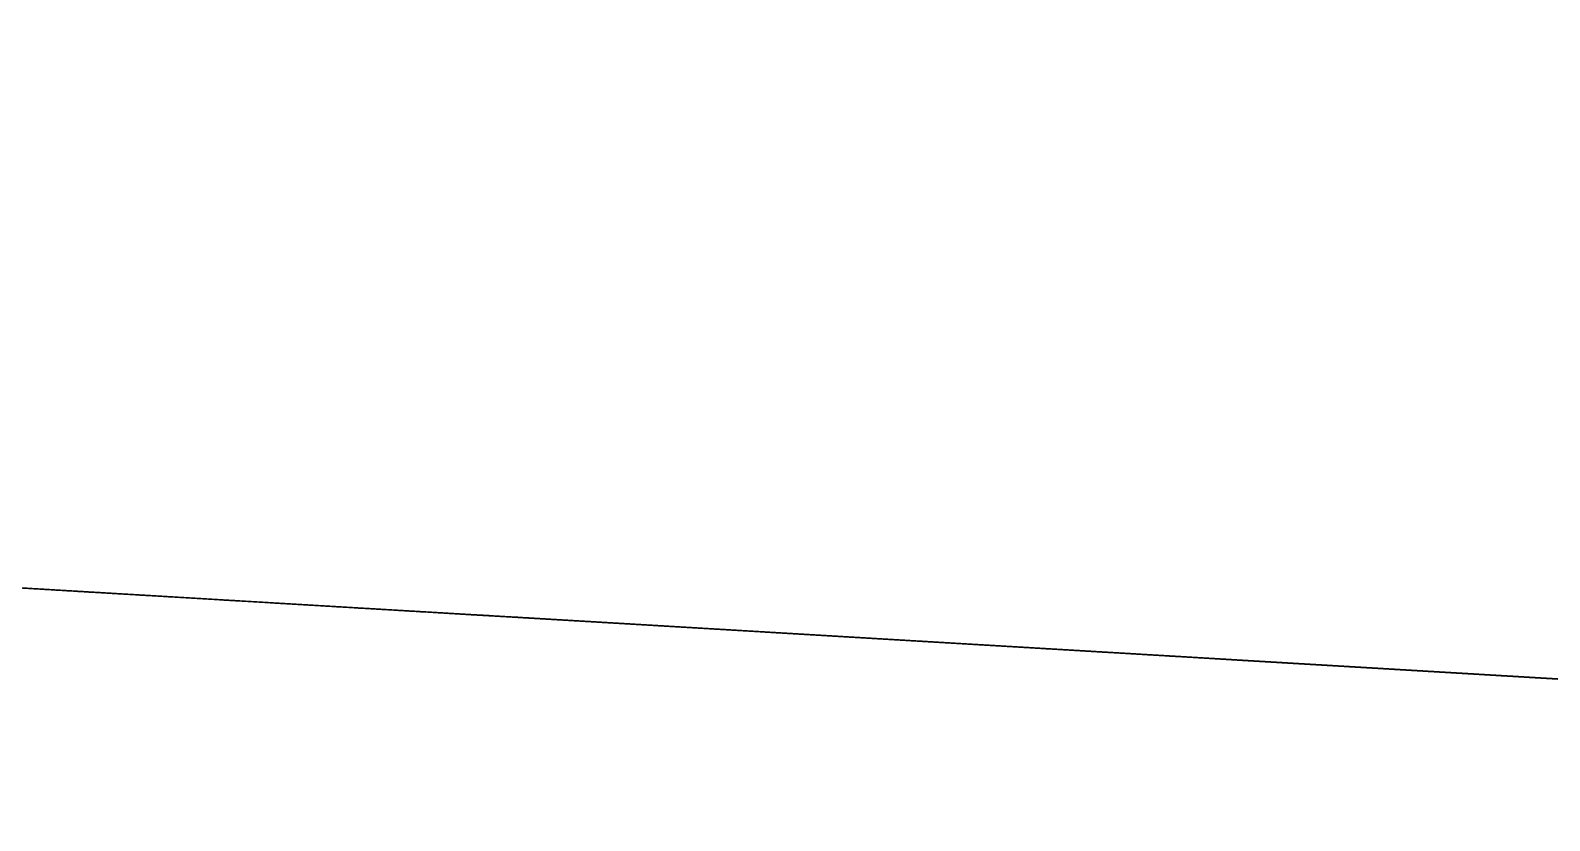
# Model space of a CAD drawing. Extents: x -1732932 to -1731506, y -19081492 to -19081407.
# Drawn here: x -1731957.2 to -1731820.2, y -19081485.8 to -19081414.6 of the extents above; entities that cross this region are included whole.
import ezdxf

# ---------------------------------------------------------------- set-up
doc = ezdxf.new("R2010")
doc.units = 0
for name, color, linetype in [('PDF_Arco Virtual Pluvial', 7, 'Continuous'), ('PDF_Dique', 7, 'Continuous'), ('PDF_Rede Pluvial sem Acesso', 7, 'Continuous')]:
    doc.layers.add(name, color=color, linetype=linetype)

msp = doc.modelspace()

# ---------------------------------------------------------------- linework, layer by layer
at = {"layer": 'PDF_Arco Virtual Pluvial'}
for p, q in [((-1731955.87, -19081464.93), (-1731955.07, -19081464.98)), ((-1731953.87, -19081465.05), (-1731952.48, -19081465.13)), ((-1731950.49, -19081465.25), (-1731949.69, -19081465.3)), ((-1731948.89, -19081465.34), (-1731947.5, -19081465.43)), ((-1731944.51, -19081465.6), (-1731943.71, -19081465.65)), ((-1731943.31, -19081465.67), (-1731942.12, -19081465.74)), ((-1731939.13, -19081465.92), (-1731938.33, -19081465.97)), ((-1731938.53, -19081465.96), (-1731936.94, -19081466.05)), ((-1731933.35, -19081466.26), (-1731932.36, -19081466.32)), ((-1731932.95, -19081466.29), (-1731931.56, -19081466.37)), ((-1731927.77, -19081466.59), (-1731927.18, -19081466.63)), ((-1731927.77, -19081466.59), (-1731926.58, -19081466.66)), ((-1731922.4, -19081466.91), (-1731921, -19081466.99)), ((-1731922, -19081466.94), (-1731921.2, -19081466.98)), ((-1731917.42, -19081467.21), (-1731916.02, -19081467.29)), ((-1731916.62, -19081467.25), (-1731915.82, -19081467.3)), ((-1731911.84, -19081467.54), (-1731910.64, -19081467.61)), ((-1731910.64, -19081467.61), (-1731909.85, -19081467.66)), ((-1731906.86, -19081467.83), (-1731905.46, -19081467.92)), ((-1731905.46, -19081467.92), (-1731904.47, -19081467.97)), ((-1731901.48, -19081468.15), (-1731900.09, -19081468.23)), ((-1731899.49, -19081468.27), (-1731898.49, -19081468.33)), ((-1731896.3, -19081468.46), (-1731895.11, -19081468.53)), ((-1731894.11, -19081468.59), (-1731893.31, -19081468.64)), ((-1731890.92, -19081468.78), (-1731889.53, -19081468.86)), ((-1731888.13, -19081468.94), (-1731887.34, -19081468.99)), ((-1731885.94, -19081469.07), (-1731884.55, -19081469.15)), ((-1731882.76, -19081469.26), (-1731881.96, -19081469.31)), ((-1731880.37, -19081469.4), (-1731878.97, -19081469.48)), ((-1731876.78, -19081469.61), (-1731876.18, -19081469.65)), ((-1731875.39, -19081469.7), (-1731873.99, -19081469.78)), ((-1731871.6, -19081469.92), (-1731870.61, -19081469.98)), ((-1731869.81, -19081470.03), (-1731868.61, -19081470.1)), ((-1731865.63, -19081470.28), (-1731864.83, -19081470.32)), ((-1731864.83, -19081470.32), (-1731863.63, -19081470.39)), ((-1731860.25, -19081470.59), (-1731859.45, -19081470.64)), ((-1731859.45, -19081470.64), (-1731858.06, -19081470.72)), ((-1731854.47, -19081470.94), (-1731853.48, -19081470.99)), ((-1731854.47, -19081470.94), (-1731853.08, -19081471.02)), ((-1731850.69, -19081471.16), (-1731849.89, -19081471.21)), ((-1731848.9, -19081471.27), (-1731847.5, -19081471.35)), ((-1731845.31, -19081471.48), (-1731844.51, -19081471.53)), ((-1731843.92, -19081471.56), (-1731842.52, -19081471.64)), ((-1731839.34, -19081471.83), (-1731838.54, -19081471.88)), ((-1731838.34, -19081471.89), (-1731836.95, -19081471.97)), ((-1731833.96, -19081472.15), (-1731833.16, -19081472.2)), ((-1731833.36, -19081472.19), (-1731831.97, -19081472.27)), ((-1731827.99, -19081472.5), (-1731827.39, -19081472.54)), ((-1731827.99, -19081472.5), (-1731826.39, -19081472.6)), ((-1731822.81, -19081472.81), (-1731821.81, -19081472.87)), ((-1731822.81, -19081472.81), (-1731821.61, -19081472.88))]:
    msp.add_line(p, q, dxfattribs=at)
for points in [[(-1732219.37, -19081449.31), (-1732198.83, -19081450.53), (-1732193.65, -19081450.84), (-1732188.86, -19081451.12), (-1732188.66, -19081451.13), (-1732186.27, -19081451.28), (-1732182.48, -19081451.5), (-1732160.15, -19081452.82), (-1732118.29, -19081455.31), (-1732087.59, -19081457.12), (-1732045.53, -19081459.62), (-1732013.05, -19081461.54), (-1731982.76, -19081463.34), (-1731945.51, -19081465.54), (-1731899.69, -19081468.26), (-1731857.46, -19081470.76), (-1731853.68, -19081470.98), (-1731834.36, -19081472.13), (-1731805.08, -19081473.86)], [(-1731816.44, -19081473.19), (-1731952.28, -19081465.14), (-1731955.07, -19081464.98)]]:
    msp.add_lwpolyline(points, dxfattribs=at)
msp.add_lwpolyline([(-1731884.95, -19081469.13), (-1731887.14, -19081469), (-1731883.55, -19081469.21)], close=True, dxfattribs=at)
at = {"layer": 'PDF_Dique'}
for p, q in [((-1731955.87, -19081464.93), (-1731960.25, -19081464.67)), ((-1731930.56, -19081466.43), (-1731959.45, -19081464.72)), ((-1731954.87, -19081464.99), (-1731953.47, -19081465.07)), ((-1731953.47, -19081465.07), (-1731952.28, -19081465.14)), ((-1731927.18, -19081466.63), (-1731939.93, -19081465.87)), ((-1731928.37, -19081466.56), (-1731927.77, -19081466.59)), ((-1731928.37, -19081466.56), (-1731927.18, -19081466.63)), ((-1731919.81, -19081467.07), (-1731918.61, -19081467.14)), ((-1731910.24, -19081467.63), (-1731917.02, -19081467.23)), ((-1731912.24, -19081467.51), (-1731906.26, -19081467.87)), ((-1731910.64, -19081467.61), (-1731910.05, -19081467.64)), ((-1731904.87, -19081467.95), (-1731906.46, -19081467.86)), ((-1731903.07, -19081468.06), (-1731904.87, -19081467.95)), ((-1731891.12, -19081468.76), (-1731897.69, -19081468.38)), ((-1731889.13, -19081468.88), (-1731869.21, -19081470.06)), ((-1731881.96, -19081469.31), (-1731871, -19081469.96)), ((-1731871.8, -19081469.91), (-1731879.57, -19081469.45)), ((-1731876.78, -19081469.61), (-1731875.59, -19081469.69)), ((-1731868.22, -19081470.12), (-1731867.62, -19081470.16)), ((-1731863.44, -19081470.4), (-1731865.63, -19081470.28)), ((-1731860.65, -19081470.57), (-1731862.24, -19081470.48)), ((-1731851.29, -19081471.12), (-1731850.09, -19081471.2)), ((-1731836.15, -19081472.02), (-1731834.76, -19081472.1)), ((-1731821.21, -19081472.91), (-1731825.79, -19081472.63)), ((-1731822.81, -19081472.81), (-1731823.21, -19081472.79))]:
    msp.add_line(p, q, dxfattribs=at)
for points in [[(-1732295.96, -19081444.77), (-1732256.67, -19081447.1), (-1732241.71, -19081447.99), (-1732198.63, -19081450.54), (-1732189.86, -19081451.06), (-1732121.68, -19081455.1), (-1732079.02, -19081457.63), (-1732022.42, -19081460.99), (-1732012.65, -19081461.56), (-1732006.28, -19081461.94), (-1731990.14, -19081462.9), (-1731951.48, -19081465.19), (-1731904.87, -19081467.95), (-1731864.03, -19081470.37), (-1731823.21, -19081472.79)], [(-1732193.85, -19081450.83), (-1732188.66, -19081451.13), (-1732092.97, -19081456.81), (-1732028, -19081460.66), (-1731957.66, -19081464.82), (-1731895.7, -19081468.49), (-1731830.77, -19081472.34)], [(-1731604.03, -19081485.77), (-1731624.73, -19081484.54), (-1731651.99, -19081482.93), (-1731675.48, -19081481.54), (-1731702.15, -19081479.96), (-1731734.6, -19081478.04), (-1731779.8, -19081475.36), (-1731825.79, -19081472.63), (-1731879.57, -19081469.45), (-1731906.26, -19081467.87), (-1731960.25, -19081464.67), (-1731971.8, -19081463.98), (-1731987.55, -19081463.05), (-1732032.38, -19081460.4), (-1732063.27, -19081458.57), (-1732072.64, -19081458.01), (-1732085.99, -19081457.22), (-1732086.19, -19081457.21)], [(-1731947.3, -19081465.44), (-1732001.29, -19081462.24), (-1732075.03, -19081457.87)], [(-1731866.02, -19081470.25), (-1731927.77, -19081466.59), (-1732005.08, -19081462.01), (-1732021.02, -19081461.07), (-1732072.64, -19081458.01)], [(-1731950.09, -19081465.27), (-1731998.11, -19081462.43), (-1732066.86, -19081458.35)], [(-1732061.08, -19081458.7), (-1732023.41, -19081460.93), (-1731982.76, -19081463.34), (-1731935.74, -19081466.12), (-1731895.9, -19081468.48), (-1731875.59, -19081469.69), (-1731862.24, -19081470.48), (-1731906.46, -19081467.86), (-1731904.67, -19081467.96), (-1731893.11, -19081468.65), (-1731854.07, -19081470.96)], [(-1731994.72, -19081462.63), (-1732043.54, -19081459.73), (-1732028, -19081460.66), (-1732022.42, -19081460.99), (-1732013.25, -19081461.53), (-1732001.1, -19081462.25), (-1731917.02, -19081467.23)], [(-1731821.41, -19081472.89), (-1731860.65, -19081470.57), (-1731904.67, -19081467.96), (-1731941.52, -19081465.78), (-1731993.12, -19081462.72), (-1731997.51, -19081462.46), (-1732030.19, -19081460.53)], [(-1731941.52, -19081465.78), (-1731950.09, -19081465.27), (-1731952.28, -19081465.14), (-1732023.21, -19081460.94)], [(-1732021.62, -19081461.03), (-1732016.24, -19081461.35), (-1731981.77, -19081463.39), (-1731958.06, -19081464.8), (-1731941.12, -19081465.8), (-1731952.28, -19081465.14), (-1731948.89, -19081465.34), (-1731943.51, -19081465.66), (-1731924.79, -19081466.77), (-1731934.15, -19081466.22), (-1731953.47, -19081465.07), (-1731955.07, -19081464.98), (-1731976.39, -19081463.71), (-1731974.2, -19081463.84)], [(-1731917.42, -19081467.21), (-1731919.21, -19081467.1), (-1731991.93, -19081462.79), (-1732019.83, -19081461.14)], [(-1732013.05, -19081461.54), (-1732011.86, -19081461.61), (-1731988.94, -19081462.97), (-1731952.28, -19081465.14), (-1731950.69, -19081465.24)], [(-1732008.87, -19081461.79), (-1732010.46, -19081461.69), (-1731944.31, -19081465.61), (-1731938.73, -19081465.94)], [(-1731866.02, -19081470.25), (-1731925.38, -19081466.74), (-1731980.17, -19081463.49), (-1731992.93, -19081462.73)], [(-1731985.55, -19081463.17), (-1731988.14, -19081463.02), (-1731907.46, -19081467.8)], [(-1731985.35, -19081463.18), (-1731963.04, -19081464.5), (-1731931.36, -19081466.38)], [(-1731900.28, -19081468.22), (-1731970.21, -19081464.08), (-1731980.17, -19081463.49), (-1731978.78, -19081463.57)], [(-1731923.79, -19081466.83), (-1731925.18, -19081466.75), (-1731976.39, -19081463.71), (-1731974.79, -19081463.81)], [(-1731924.19, -19081466.81), (-1731917.61, -19081467.2), (-1731935.15, -19081466.16), (-1731941.52, -19081465.78), (-1731950.09, -19081465.27), (-1731974.59, -19081463.82), (-1731929.97, -19081466.46)], [(-1731913.63, -19081467.43), (-1731911.24, -19081467.57), (-1731907.46, -19081467.8), (-1731896.9, -19081468.42), (-1731939.33, -19081465.91), (-1731969.02, -19081464.15), (-1731966.62, -19081464.29)], [(-1731932.36, -19081466.32), (-1731939.93, -19081465.87), (-1731968.02, -19081464.21)], [(-1731905.46, -19081467.92), (-1731966.62, -19081464.29), (-1731956.46, -19081464.89), (-1731953.47, -19081465.07), (-1731949.69, -19081465.3), (-1731950.29, -19081465.26)], [(-1731958.46, -19081464.78), (-1731960.45, -19081464.66), (-1731933.15, -19081466.27)], [(-1731850.09, -19081471.2), (-1731851.88, -19081471.09), (-1731831.97, -19081472.27), (-1731869.21, -19081470.06), (-1731958.46, -19081464.78), (-1731960.25, -19081464.67)], [(-1731882.36, -19081469.28), (-1731875.59, -19081469.69), (-1731956.46, -19081464.89)], [(-1731953.47, -19081465.07), (-1731946.5, -19081465.48), (-1731944.31, -19081465.61)], [(-1731950.29, -19081465.26), (-1731951.48, -19081465.19), (-1731950.49, -19081465.25)], [(-1731928.77, -19081466.53), (-1731943.71, -19081465.65), (-1731950.09, -19081465.27)], [(-1731921.4, -19081466.97), (-1731922.79, -19081466.89), (-1731949.69, -19081465.3)], [(-1731882.36, -19081469.28), (-1731876.58, -19081469.63), (-1731911.24, -19081467.57), (-1731922.79, -19081466.89), (-1731947.3, -19081465.44), (-1731947.3, -19081465.44)], [(-1731749.73, -19081477.14), (-1731793.14, -19081474.57), (-1731828.18, -19081472.49), (-1731865.63, -19081470.28), (-1731910.05, -19081467.64), (-1731946.5, -19081465.48)], [(-1731943.31, -19081465.67), (-1731941.12, -19081465.8), (-1731945.11, -19081465.57)], [(-1731942.72, -19081465.71), (-1731944.31, -19081465.61), (-1731907.85, -19081467.77), (-1731908.45, -19081467.74)], [(-1731944.31, -19081465.61), (-1731934.55, -19081466.19), (-1731935.74, -19081466.12)], [(-1731919.41, -19081467.09), (-1731917.02, -19081467.23), (-1731922.2, -19081466.92), (-1731928.97, -19081466.52), (-1731932.36, -19081466.32), (-1731939.33, -19081465.91), (-1731939.93, -19081465.87)], [(-1731937.34, -19081466.03), (-1731936.34, -19081466.09), (-1731935.15, -19081466.16)], [(-1731928.17, -19081466.57), (-1731934.15, -19081466.22), (-1731935.74, -19081466.12)], [(-1731935.74, -19081466.12), (-1731917.02, -19081467.23), (-1731879.77, -19081469.44), (-1731807.67, -19081473.71)], [(-1731895.9, -19081468.48), (-1731859.05, -19081470.66), (-1731863.63, -19081470.39), (-1731897.69, -19081468.38), (-1731934.55, -19081466.19)], [(-1731911.64, -19081467.55), (-1731929.97, -19081466.46), (-1731903.47, -19081468.03)], [(-1731922.4, -19081466.91), (-1731924.79, -19081466.77), (-1731925.38, -19081466.74)], [(-1731919.41, -19081467.09), (-1731925.18, -19081466.75), (-1731915.42, -19081467.33), (-1731914.23, -19081467.4)], [(-1731811.06, -19081473.51), (-1731867.62, -19081470.16), (-1731924.79, -19081466.77), (-1731923.19, -19081466.86), (-1731917.22, -19081467.22), (-1731911.44, -19081467.56), (-1731889.33, -19081468.87), (-1731881.96, -19081469.31), (-1731864.83, -19081470.32), (-1731855.07, -19081470.9), (-1731850.09, -19081471.2), (-1731834.76, -19081472.1), (-1731820.62, -19081472.94), (-1731802.1, -19081474.04)], [(-1731917.02, -19081467.23), (-1731918.61, -19081467.14), (-1731915.42, -19081467.33), (-1731916.82, -19081467.24)], [(-1731917.81, -19081467.18), (-1731908.65, -19081467.73), (-1731877.18, -19081469.59)], [(-1731861.24, -19081470.53), (-1731862.24, -19081470.48), (-1731915.42, -19081467.33)], [(-1731914.03, -19081467.41), (-1731911.24, -19081467.57), (-1731908.25, -19081467.75)], [(-1731914.03, -19081467.41), (-1731895.7, -19081468.49), (-1731881.96, -19081469.31)], [(-1731828.18, -19081472.49), (-1731826.99, -19081472.56), (-1731907.85, -19081467.77)], [(-1731844.32, -19081471.54), (-1731850.89, -19081471.15), (-1731877.38, -19081469.58), (-1731904.87, -19081467.95)], [(-1731900.88, -19081468.19), (-1731900.88, -19081468.19), (-1731831.77, -19081472.28), (-1731832.17, -19081472.26)], [(-1731872.2, -19081469.89), (-1731880.76, -19081469.38), (-1731896.9, -19081468.42)], [(-1731883.15, -19081469.24), (-1731894.11, -19081468.59), (-1731890.92, -19081468.78), (-1731879.77, -19081469.44), (-1731871.4, -19081469.93), (-1731868.81, -19081470.09)], [(-1731891.12, -19081468.76), (-1731893.11, -19081468.65), (-1731877.38, -19081469.58)], [(-1731887.74, -19081468.97), (-1731892.91, -19081468.66), (-1731864.83, -19081470.32)], [(-1731798.71, -19081474.24), (-1731818.23, -19081473.08), (-1731890.92, -19081468.78)], [(-1731868.81, -19081470.09), (-1731875.59, -19081469.69), (-1731884.15, -19081469.18)], [(-1731867.62, -19081470.16), (-1731866.82, -19081470.2), (-1731844.32, -19081471.54), (-1731816.44, -19081473.19)], [(-1731866.22, -19081470.24), (-1731865.63, -19081470.28), (-1731866.62, -19081470.22)], [(-1731827.59, -19081472.53), (-1731826.99, -19081472.56), (-1731866.02, -19081470.25), (-1731866.22, -19081470.24)], [(-1731862.64, -19081470.45), (-1731864.03, -19081470.37), (-1731863.04, -19081470.43)], [(-1731725.84, -19081478.55), (-1731734, -19081478.07), (-1731735.2, -19081478), (-1731772.83, -19081475.77), (-1731863.63, -19081470.39)], [(-1731861.44, -19081470.52), (-1731862.24, -19081470.48), (-1731854.07, -19081470.96)], [(-1731771.43, -19081475.85), (-1731820.02, -19081472.98), (-1731859.05, -19081470.66), (-1731847.9, -19081471.33), (-1731836.15, -19081472.02), (-1731825.79, -19081472.63), (-1731735.4, -19081477.99)], [(-1731813.65, -19081473.35), (-1731854.07, -19081470.96), (-1731831.77, -19081472.28)], [(-1731827.79, -19081472.52), (-1731838.34, -19081471.89), (-1731847.5, -19081471.35), (-1731848.7, -19081471.28), (-1731849.29, -19081471.24), (-1731853.68, -19081470.98)], [(-1731769.84, -19081475.95), (-1731778.8, -19081475.42), (-1731848.7, -19081471.28)], [(-1731837.94, -19081471.91), (-1731847.9, -19081471.33), (-1731799.11, -19081474.22), (-1731798.51, -19081474.25)], [(-1731828.38, -19081472.48), (-1731828.18, -19081472.49), (-1731838.34, -19081471.89), (-1731786.37, -19081474.97)], [(-1731737.99, -19081477.84), (-1731836.15, -19081472.02), (-1731824, -19081472.74)], [(-1731821.02, -19081472.92), (-1731831.97, -19081472.27), (-1731833.76, -19081472.16)], [(-1731756.1, -19081476.76), (-1731826.99, -19081472.56), (-1731824.6, -19081472.71)], [(-1731778, -19081475.47), (-1731803.09, -19081473.98), (-1731826.99, -19081472.56)], [(-1731697.18, -19081480.25), (-1731752.52, -19081476.97), (-1731821.41, -19081472.89), (-1731825.79, -19081472.63)]]:
    msp.add_lwpolyline(points, dxfattribs=at)
for points in [[(-1731957.46, -19081464.83), (-1731959.25, -19081464.73), (-1731956.06, -19081464.92)], [(-1731954.67, -19081465), (-1731956.86, -19081464.87), (-1731954.07, -19081465.04)], [(-1731956.86, -19081464.87), (-1731954.67, -19081465), (-1731953.87, -19081465.05)], [(-1731953.28, -19081465.08), (-1731955.67, -19081464.94), (-1731952.68, -19081465.12)], [(-1731953.08, -19081465.09), (-1731955.27, -19081464.96), (-1731952.28, -19081465.14)], [(-1731952.48, -19081465.13), (-1731954.47, -19081465.01), (-1731955.27, -19081464.96)], [(-1731951.88, -19081465.17), (-1731954.07, -19081465.04), (-1731951.08, -19081465.21)], [(-1731951.28, -19081465.2), (-1731953.47, -19081465.07), (-1731950.49, -19081465.25)], [(-1731950.88, -19081465.22), (-1731952.88, -19081465.11), (-1731950.09, -19081465.27)], [(-1731949.49, -19081465.31), (-1731950.09, -19081465.27), (-1731952.48, -19081465.13)], [(-1731952.28, -19081465.14), (-1731951.28, -19081465.2), (-1731949.29, -19081465.32)], [(-1731949.09, -19081465.33), (-1731951.48, -19081465.19), (-1731952.08, -19081465.15)], [(-1731949.89, -19081465.28), (-1731952.08, -19081465.15), (-1731948.89, -19081465.34)], [(-1731951.88, -19081465.17), (-1731949.49, -19081465.31), (-1731948.89, -19081465.34)], [(-1731950.69, -19081465.24), (-1731948.29, -19081465.38), (-1731951.28, -19081465.2)], [(-1731946.7, -19081465.47), (-1731949.09, -19081465.33), (-1731946.1, -19081465.51)], [(-1731946.1, -19081465.51), (-1731948.49, -19081465.37), (-1731945.51, -19081465.54)], [(-1731945.9, -19081465.52), (-1731948.1, -19081465.39), (-1731944.91, -19081465.58)], [(-1731945.11, -19081465.57), (-1731947.3, -19081465.44), (-1731947.9, -19081465.4)], [(-1731944.91, -19081465.58), (-1731947.3, -19081465.44), (-1731947.9, -19081465.4)], [(-1731946.1, -19081465.51), (-1731945.31, -19081465.55), (-1731947.9, -19081465.4)], [(-1731947.3, -19081465.44), (-1731945.11, -19081465.57), (-1731944.31, -19081465.61)], [(-1731945.7, -19081465.53), (-1731946.7, -19081465.47), (-1731943.91, -19081465.64)], [(-1731943.91, -19081465.64), (-1731946.1, -19081465.51), (-1731946.7, -19081465.47)], [(-1731944.11, -19081465.63), (-1731946.5, -19081465.48), (-1731943.51, -19081465.66)], [(-1731942.12, -19081465.74), (-1731944.11, -19081465.63), (-1731944.91, -19081465.58)], [(-1731944.71, -19081465.59), (-1731941.92, -19081465.76), (-1731944.31, -19081465.61)], [(-1731940.92, -19081465.81), (-1731941.92, -19081465.76), (-1731943.91, -19081465.64)], [(-1731942.12, -19081465.74), (-1731942.32, -19081465.73), (-1731939.53, -19081465.9)], [(-1731941.12, -19081465.8), (-1731939.13, -19081465.92), (-1731938.13, -19081465.98)], [(-1731940.92, -19081465.81), (-1731939.73, -19081465.89), (-1731938.13, -19081465.98)], [(-1731936.54, -19081466.07), (-1731938.73, -19081465.94), (-1731939.53, -19081465.9)], [(-1731935.34, -19081466.14), (-1731936.94, -19081466.05), (-1731938.33, -19081465.97)], [(-1731935.34, -19081466.14), (-1731937.54, -19081466.02), (-1731934.55, -19081466.19)], [(-1731934.55, -19081466.19), (-1731936.54, -19081466.07), (-1731937.54, -19081466.02)], [(-1731935.34, -19081466.14), (-1731937.34, -19081466.03), (-1731934.55, -19081466.19)], [(-1731935.15, -19081466.16), (-1731937.34, -19081466.03), (-1731934.15, -19081466.22)], [(-1731934.15, -19081466.22), (-1731936.94, -19081466.05), (-1731935.54, -19081466.13)], [(-1731934.15, -19081466.22), (-1731936.34, -19081466.09), (-1731933.55, -19081466.25)], [(-1731936.34, -19081466.09), (-1731935.34, -19081466.14), (-1731933.35, -19081466.26)], [(-1731934.15, -19081466.22), (-1731936.34, -19081466.09), (-1731933.55, -19081466.25)], [(-1731934.55, -19081466.19), (-1731932.95, -19081466.29), (-1731935.74, -19081466.12)], [(-1731932.16, -19081466.33), (-1731934.55, -19081466.19), (-1731931.56, -19081466.37)], [(-1731931.56, -19081466.37), (-1731933.95, -19081466.23), (-1731934.55, -19081466.19)], [(-1731929.37, -19081466.5), (-1731932.36, -19081466.32), (-1731930.56, -19081466.43)], [(-1731928.77, -19081466.53), (-1731930.76, -19081466.42), (-1731931.76, -19081466.36)], [(-1731927.77, -19081466.59), (-1731929.77, -19081466.48), (-1731930.56, -19081466.43)], [(-1731927.18, -19081466.63), (-1731929.57, -19081466.49), (-1731926.78, -19081466.65)], [(-1731927.18, -19081466.63), (-1731929.57, -19081466.49), (-1731926.58, -19081466.66)], [(-1731928.37, -19081466.56), (-1731925.98, -19081466.7), (-1731925.38, -19081466.74)], [(-1731925.58, -19081466.72), (-1731927.97, -19081466.58), (-1731924.99, -19081466.76)], [(-1731924.59, -19081466.78), (-1731926.58, -19081466.66), (-1731927.58, -19081466.61)], [(-1731924.99, -19081466.76), (-1731927.38, -19081466.62), (-1731924.39, -19081466.79)], [(-1731923.59, -19081466.84), (-1731925.98, -19081466.7), (-1731926.58, -19081466.66)], [(-1731925.78, -19081466.71), (-1731923.59, -19081466.84), (-1731923.19, -19081466.86)], [(-1731922, -19081466.94), (-1731924.39, -19081466.79), (-1731921.4, -19081466.97)], [(-1731924.39, -19081466.79), (-1731923.99, -19081466.82), (-1731921.8, -19081466.95)], [(-1731920.4, -19081467.03), (-1731922.99, -19081466.88), (-1731922.6, -19081466.9)], [(-1731921, -19081466.99), (-1731919.81, -19081467.07), (-1731922.79, -19081466.89)], [(-1731922.2, -19081466.92), (-1731919.81, -19081467.07), (-1731919.21, -19081467.1)], [(-1731918.81, -19081467.12), (-1731921.2, -19081466.98), (-1731921.8, -19081466.95)], [(-1731919.21, -19081467.1), (-1731921.6, -19081466.96), (-1731918.61, -19081467.14)], [(-1731918.01, -19081467.17), (-1731920.01, -19081467.05), (-1731920.8, -19081467.01)], [(-1731920.8, -19081467.01), (-1731919.21, -19081467.1), (-1731918.01, -19081467.17)], [(-1731920.4, -19081467.03), (-1731917.42, -19081467.21), (-1731917.61, -19081467.2)], [(-1731917.22, -19081467.22), (-1731919.41, -19081467.09), (-1731916.22, -19081467.28)], [(-1731918.81, -19081467.12), (-1731916.82, -19081467.24), (-1731915.82, -19081467.3)], [(-1731916.02, -19081467.29), (-1731918.21, -19081467.16), (-1731915.22, -19081467.34)], [(-1731915.82, -19081467.3), (-1731918.01, -19081467.17), (-1731915.03, -19081467.35)], [(-1731915.22, -19081467.34), (-1731917.42, -19081467.21), (-1731914.23, -19081467.4)], [(-1731915.03, -19081467.35), (-1731917.42, -19081467.21), (-1731914.43, -19081467.38)], [(-1731914.63, -19081467.37), (-1731917.22, -19081467.22), (-1731914.43, -19081467.38)], [(-1731916.22, -19081467.28), (-1731914.03, -19081467.41), (-1731913.23, -19081467.45)], [(-1731912.83, -19081467.48), (-1731915.22, -19081467.34), (-1731912.24, -19081467.51)], [(-1731914.03, -19081467.41), (-1731911.84, -19081467.54), (-1731915.03, -19081467.35)], [(-1731911.84, -19081467.54), (-1731914.03, -19081467.41), (-1731914.83, -19081467.36)], [(-1731914.23, -19081467.4), (-1731912.24, -19081467.51), (-1731911.24, -19081467.57)], [(-1731914.23, -19081467.4), (-1731911.44, -19081467.56), (-1731913.43, -19081467.44)], [(-1731911.24, -19081467.57), (-1731908.25, -19081467.75), (-1731910.05, -19081467.64)], [(-1731909.65, -19081467.67), (-1731910.84, -19081467.6), (-1731907.85, -19081467.77)], [(-1731910.84, -19081467.6), (-1731908.05, -19081467.76), (-1731910.05, -19081467.64)], [(-1731907.26, -19081467.81), (-1731905.26, -19081467.93), (-1731904.27, -19081467.99)], [(-1731904.07, -19081468), (-1731906.06, -19081467.88), (-1731907.06, -19081467.82)], [(-1731906.06, -19081467.88), (-1731903.67, -19081468.02), (-1731906.66, -19081467.84)], [(-1731900.28, -19081468.22), (-1731902.48, -19081468.09), (-1731903.27, -19081468.05)], [(-1731902.28, -19081468.1), (-1731900.28, -19081468.22), (-1731899.29, -19081468.28)], [(-1731897.1, -19081468.41), (-1731899.09, -19081468.29), (-1731900.09, -19081468.23)], [(-1731897.3, -19081468.4), (-1731899.69, -19081468.26), (-1731896.9, -19081468.42)], [(-1731895.9, -19081468.48), (-1731898.29, -19081468.34), (-1731895.3, -19081468.52)], [(-1731895.5, -19081468.51), (-1731897.3, -19081468.4), (-1731894.51, -19081468.56)], [(-1731894.51, -19081468.56), (-1731896.9, -19081468.42), (-1731893.91, -19081468.6)], [(-1731892.72, -19081468.67), (-1731895.5, -19081468.51), (-1731894.11, -19081468.59)], [(-1731892.72, -19081468.67), (-1731895.11, -19081468.53), (-1731892.32, -19081468.69)], [(-1731893.91, -19081468.6), (-1731891.52, -19081468.74), (-1731894.51, -19081468.56)], [(-1731894.31, -19081468.58), (-1731892.32, -19081468.69), (-1731891.32, -19081468.75)], [(-1731892.32, -19081468.69), (-1731894.11, -19081468.59), (-1731891.32, -19081468.75)], [(-1731892.12, -19081468.71), (-1731889.73, -19081468.85), (-1731892.72, -19081468.67)], [(-1731888.53, -19081468.92), (-1731890.52, -19081468.8), (-1731891.52, -19081468.74)], [(-1731889.93, -19081468.84), (-1731887.54, -19081468.98), (-1731890.52, -19081468.8)], [(-1731887.74, -19081468.97), (-1731890.13, -19081468.82), (-1731887.14, -19081469)], [(-1731887.14, -19081469), (-1731889.13, -19081468.88), (-1731889.93, -19081468.84)], [(-1731886.54, -19081469.04), (-1731889.73, -19081468.85), (-1731888.13, -19081468.94)], [(-1731886.94, -19081469.01), (-1731889.13, -19081468.88), (-1731885.94, -19081469.07)], [(-1731887.34, -19081468.99), (-1731885.35, -19081469.11), (-1731884.35, -19081469.17)], [(-1731887.14, -19081469), (-1731884.95, -19081469.13), (-1731884.15, -19081469.18)], [(-1731883.95, -19081469.19), (-1731885.94, -19081469.07), (-1731886.94, -19081469.01)], [(-1731883.35, -19081469.23), (-1731885.35, -19081469.11), (-1731886.34, -19081469.05)], [(-1731883.35, -19081469.23), (-1731885.74, -19081469.08), (-1731882.76, -19081469.26)], [(-1731883.55, -19081469.21), (-1731885.74, -19081469.08), (-1731882.56, -19081469.27)], [(-1731881.56, -19081469.33), (-1731883.95, -19081469.19), (-1731880.96, -19081469.37)], [(-1731881.96, -19081469.31), (-1731879.57, -19081469.45), (-1731878.97, -19081469.48)], [(-1731879.57, -19081469.45), (-1731881.96, -19081469.31), (-1731878.97, -19081469.48)], [(-1731878.77, -19081469.5), (-1731878.57, -19081469.51), (-1731881.36, -19081469.34)], [(-1731879.77, -19081469.44), (-1731877.58, -19081469.57), (-1731880.76, -19081469.38)], [(-1731880.76, -19081469.38), (-1731878.77, -19081469.5), (-1731877.98, -19081469.54)], [(-1731879.57, -19081469.45), (-1731877.78, -19081469.56), (-1731880.56, -19081469.39)], [(-1731876.58, -19081469.63), (-1731878.77, -19081469.5), (-1731875.59, -19081469.69)], [(-1731877.38, -19081469.58), (-1731874.99, -19081469.72), (-1731877.98, -19081469.54)], [(-1731874.79, -19081469.73), (-1731876.78, -19081469.61), (-1731877.78, -19081469.56)], [(-1731874.99, -19081469.72), (-1731876.78, -19081469.61), (-1731873.99, -19081469.78)], [(-1731874.19, -19081469.77), (-1731876.78, -19081469.61), (-1731874.19, -19081469.77)], [(-1731874.99, -19081469.72), (-1731873, -19081469.84), (-1731872.2, -19081469.89)], [(-1731872.8, -19081469.85), (-1731874.79, -19081469.73), (-1731872, -19081469.9)], [(-1731870.41, -19081469.99), (-1731872.6, -19081469.86), (-1731873.39, -19081469.81)], [(-1731868.22, -19081470.12), (-1731870.41, -19081469.99), (-1731871, -19081469.96)], [(-1731867.02, -19081470.19), (-1731869.41, -19081470.05), (-1731869.81, -19081470.03)], [(-1731866.42, -19081470.23), (-1731868.81, -19081470.09), (-1731865.83, -19081470.26)], [(-1731867.42, -19081470.17), (-1731865.03, -19081470.31), (-1731868.02, -19081470.13)], [(-1731863.04, -19081470.43), (-1731865.43, -19081470.29), (-1731862.44, -19081470.46)], [(-1731862.64, -19081470.45), (-1731864.83, -19081470.32), (-1731865.23, -19081470.3)], [(-1731864.83, -19081470.32), (-1731863.83, -19081470.38), (-1731861.84, -19081470.5)], [(-1731862.44, -19081470.46), (-1731864.63, -19081470.33), (-1731861.44, -19081470.52)], [(-1731860.05, -19081470.61), (-1731861.84, -19081470.5), (-1731863.04, -19081470.43)], [(-1731859.65, -19081470.63), (-1731861.84, -19081470.5), (-1731862.64, -19081470.45)], [(-1731859.25, -19081470.65), (-1731862.24, -19081470.48), (-1731861.64, -19081470.51)], [(-1731861.84, -19081470.5), (-1731859.65, -19081470.63), (-1731859.05, -19081470.66)], [(-1731857.06, -19081470.78), (-1731859.45, -19081470.64), (-1731856.46, -19081470.82)], [(-1731857.26, -19081470.77), (-1731855.27, -19081470.89), (-1731854.47, -19081470.94)], [(-1731853.48, -19081470.99), (-1731855.87, -19081470.85), (-1731852.88, -19081471.03)], [(-1731851.49, -19081471.11), (-1731853.88, -19081470.97), (-1731854.47, -19081470.94)], [(-1731854.47, -19081470.94), (-1731852.28, -19081471.07), (-1731851.49, -19081471.11)], [(-1731851.68, -19081471.1), (-1731854.07, -19081470.96), (-1731851.09, -19081471.14)], [(-1731849.69, -19081471.22), (-1731851.68, -19081471.1), (-1731852.68, -19081471.04)], [(-1731849.49, -19081471.23), (-1731851.88, -19081471.09), (-1731848.9, -19081471.27)], [(-1731850.69, -19081471.16), (-1731848.9, -19081471.27), (-1731847.7, -19081471.34)], [(-1731849.89, -19081471.21), (-1731847.9, -19081471.33), (-1731846.9, -19081471.38)], [(-1731848.3, -19081471.3), (-1731848.1, -19081471.31), (-1731845.71, -19081471.45)], [(-1731845.91, -19081471.44), (-1731848.1, -19081471.31), (-1731845.31, -19081471.48)], [(-1731845.51, -19081471.47), (-1731847.9, -19081471.33), (-1731844.91, -19081471.5)], [(-1731842.72, -19081471.63), (-1731845.11, -19081471.49), (-1731842.13, -19081471.67)], [(-1731842.52, -19081471.64), (-1731844.91, -19081471.5), (-1731841.93, -19081471.68)], [(-1731844.71, -19081471.51), (-1731842.72, -19081471.63), (-1731841.73, -19081471.69)], [(-1731841.73, -19081471.69), (-1731844.32, -19081471.54), (-1731841.53, -19081471.7)], [(-1731841.33, -19081471.71), (-1731843.32, -19081471.6), (-1731844.12, -19081471.55)], [(-1731844.12, -19081471.55), (-1731842.13, -19081471.67), (-1731841.33, -19081471.71)], [(-1731843.52, -19081471.58), (-1731841.53, -19081471.7), (-1731840.73, -19081471.75)], [(-1731840.13, -19081471.79), (-1731842.32, -19081471.66), (-1731843.12, -19081471.61)], [(-1731840.13, -19081471.79), (-1731842.32, -19081471.66), (-1731839.14, -19081471.84)], [(-1731838.54, -19081471.88), (-1731840.73, -19081471.75), (-1731837.74, -19081471.93)], [(-1731838.54, -19081471.88), (-1731840.53, -19081471.76), (-1731837.74, -19081471.93)], [(-1731832.96, -19081472.21), (-1731835.35, -19081472.07), (-1731832.37, -19081472.25)], [(-1731835.15, -19081472.08), (-1731833.16, -19081472.2), (-1731832.17, -19081472.26)], [(-1731831.17, -19081472.32), (-1731834.16, -19081472.14), (-1731832.96, -19081472.21)], [(-1731831.97, -19081472.27), (-1731829.98, -19081472.39), (-1731829.18, -19081472.43)], [(-1731829.18, -19081472.43), (-1731831.17, -19081472.32), (-1731831.97, -19081472.27)], [(-1731830.18, -19081472.37), (-1731830.97, -19081472.33), (-1731828.38, -19081472.48)], [(-1731829.38, -19081472.42), (-1731827.39, -19081472.54), (-1731826.39, -19081472.6)], [(-1731829.38, -19081472.42), (-1731827.39, -19081472.54), (-1731826.39, -19081472.6)], [(-1731825.6, -19081472.65), (-1731827.79, -19081472.52), (-1731824.6, -19081472.71)], [(-1731825.2, -19081472.67), (-1731826.99, -19081472.56), (-1731824, -19081472.74)], [(-1731822.41, -19081472.84), (-1731824.8, -19081472.69), (-1731821.81, -19081472.87)], [(-1731823.8, -19081472.75), (-1731824.4, -19081472.72), (-1731821.41, -19081472.89)], [(-1731821.81, -19081472.87), (-1731824.4, -19081472.72), (-1731824, -19081472.74)], [(-1731824.2, -19081472.73), (-1731823.01, -19081472.8), (-1731821.21, -19081472.91)]]:
    msp.add_lwpolyline(points, close=True, dxfattribs=at)
at = {"layer": 'PDF_Rede Pluvial sem Acesso'}
msp.add_lwpolyline([(-1731955.07, -19081464.98), (-1731971.8, -19081463.98), (-1731983.96, -19081463.26), (-1732015.64, -19081461.39), (-1732019.03, -19081461.19), (-1732121.28, -19081455.13), (-1732205.02, -19081450.17), (-1732335.06, -19081442.46), (-1732356.6, -19081441.18), (-1732396.51, -19081438.81), (-1732431.63, -19081436.73), (-1732448.19, -19081435.75), (-1732533.02, -19081430.72), (-1732654.83, -19081423.5), (-1732719.54, -19081419.66), (-1732753.3, -19081417.65), (-1732764.09, -19081417.01), (-1732780.87, -19081416.02), (-1732805.45, -19081414.56)], dxfattribs=at)

doc.saveas('drawing.dxf')
